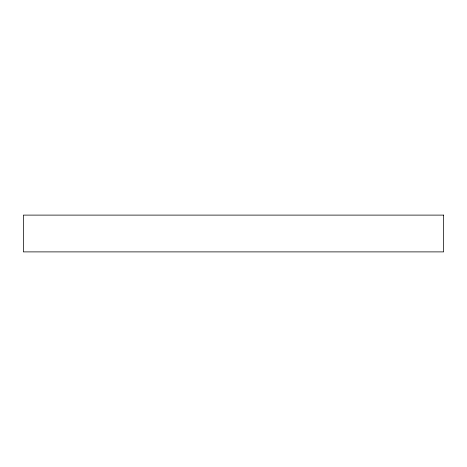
<?xml version="1.0" encoding="UTF-8"?>
<svg xmlns="http://www.w3.org/2000/svg" width="467" height="467" viewBox="0 0 467 467"><rect width="100%" height="100%" fill="white"/><g stroke="black" fill="none" stroke-linecap="round" stroke-linejoin="round"><path stroke-width="0.7" d="M443.65 215.112L23.35 215.112L23.35 251.888L443.65 251.888L443.65 215.112"/></g></svg>
